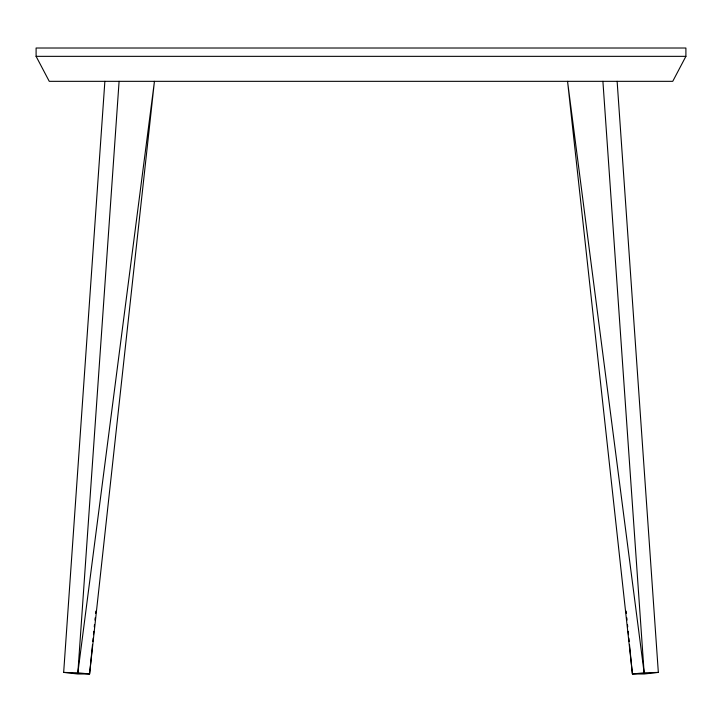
<?xml version="1.0" encoding="UTF-8"?>
<svg xmlns="http://www.w3.org/2000/svg" width="722" height="722" viewBox="0 0 722 722"><rect width="100%" height="100%" fill="white"/><g stroke="black" fill="none" stroke-linecap="round" stroke-linejoin="round"><path stroke-width="1.08" d="M63.662 672.408L77.859 672.823L154.445 81.333L89.582 673.987L77.805 673.987L63.662 672.408L104.87 81.333M119.094 81.333L77.859 672.823L89.582 673.987L92.488 644.8M92.822 641.434L93.156 638.067M93.49 634.701L93.824 631.335M94.275 626.84L94.501 624.602M94.943 620.108L95.169 617.87M95.611 613.375L95.836 611.128M685.9 56.343L672.742 81.333L49.258 81.333L36.1 56.343L36.1 48.013L685.9 48.013L685.9 56.343L36.1 56.343M658.338 672.408L644.195 673.987L632.418 673.987L567.555 81.333L644.141 672.823L658.338 672.408L617.129 81.333M626.164 611.128L626.389 613.375M626.831 617.87L627.057 620.108M627.499 624.602L627.725 626.84M628.176 631.335L628.51 634.701M628.844 638.067L629.178 641.434M629.512 644.8L632.418 673.987L644.141 672.823L602.906 81.333"/></g></svg>
